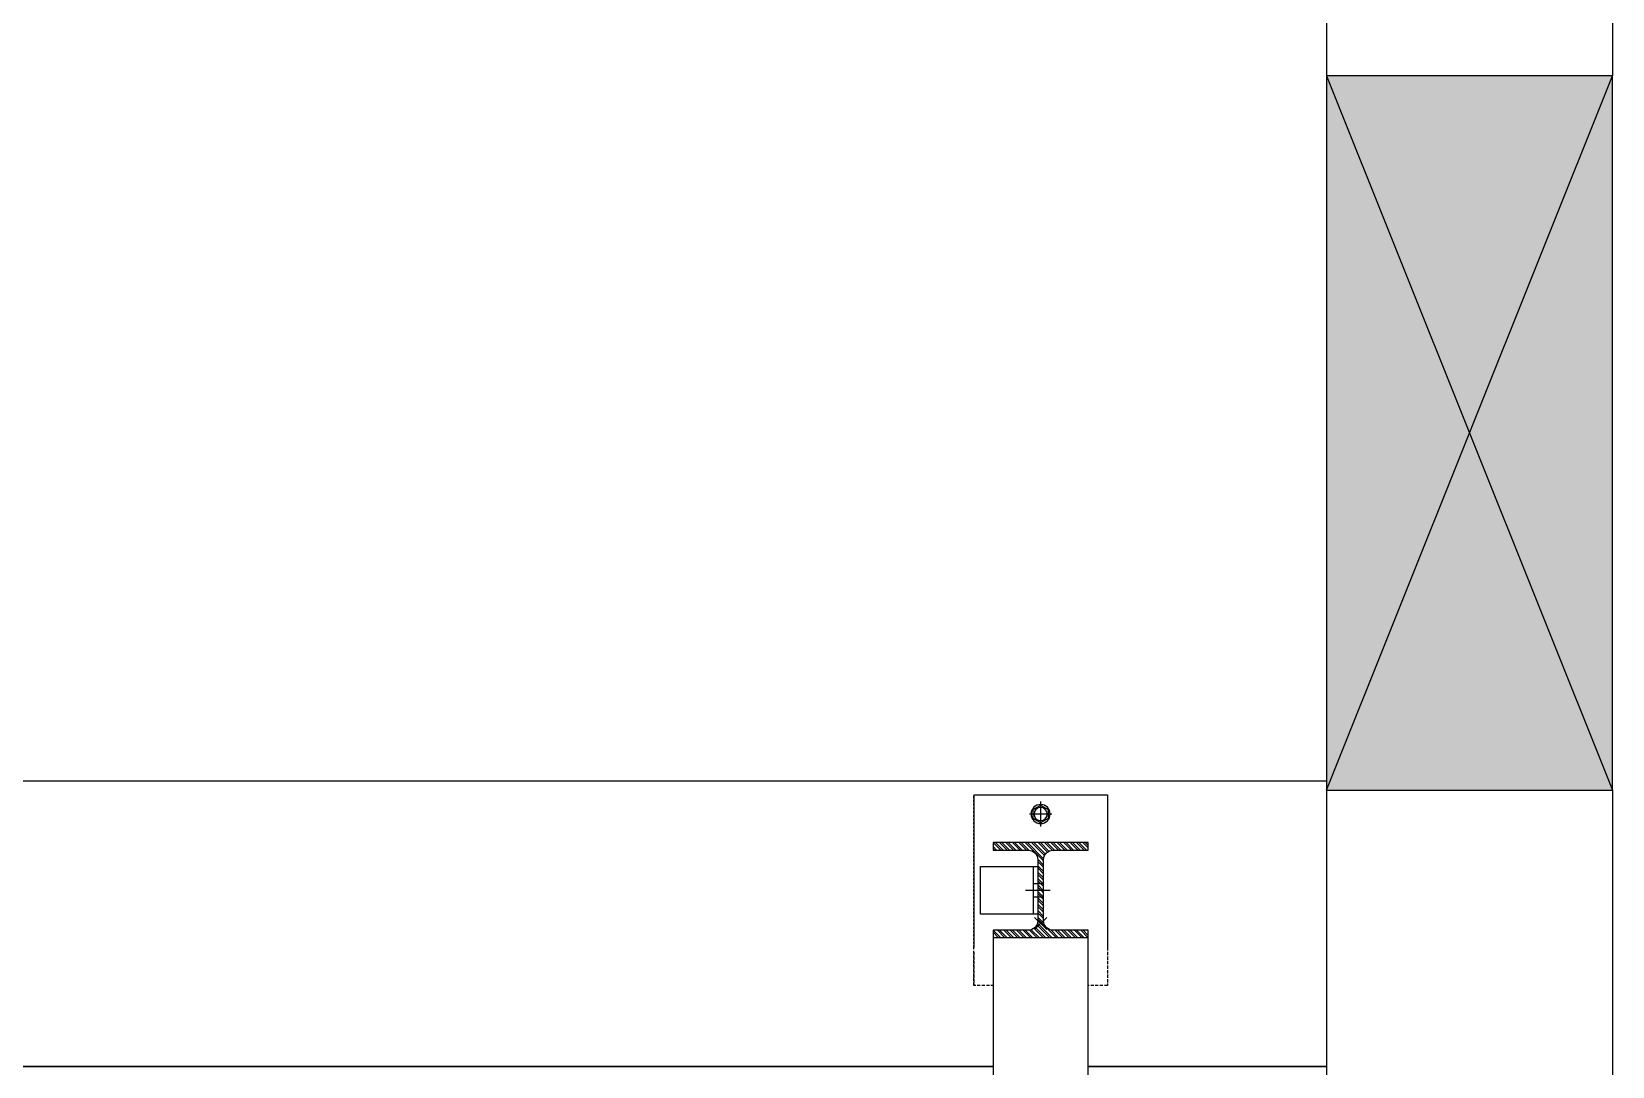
# Model space of a CAD drawing. Header units: millimetres. Extents: x 2519235 to 7246330, y 25937 to 201821.
# Drawn here: x 2743235 to 2744894, y 74364 to 75450 of the extents above; entities that cross this region are included whole.
import ezdxf

# ---------------------------------------------------------------- set-up
doc = ezdxf.new("R2010")
doc.units = ezdxf.units.MM
doc.set_wipeout_variables(frame=1)
for name, pattern in [('DXK_LINE_DOT2', [3.9198, 1.9599, -1.9599]), ('HIDDEN2', [4.7625, 3.175, -1.5875]), ('Xref-PLAN-106.940$0$CENTER2', [28.575, 19.05, -3.175, 3.175, -3.175])]:
    doc.linetypes.add(name, pattern=pattern)
for name, color, linetype in [('000 - CONCRETE_COL_CUT_COLOR_1', 7, 'Continuous'), ('000 - CONCRETE_COL_CUT_COLOR_5', 7, 'Continuous'), ('000 - CONCRETE_COL_HATCH_', 7, 'Continuous'), ('000 - CONCRETE_COL_WIPEOUT_', 7, 'Continuous'), ('000 - STRUCTURE_STEEL_FRAMING_CUT_COLOR_1', 7, 'Continuous'), ('_BOLT-M10', 7, 'Continuous'), ('_C-SC', 7, 'Continuous'), ('_Hatch', 7, 'Continuous'), ('_RCW03', 7, 'Continuous'), ('Xref-PLAN-106.940$0$_Beam', 7, 'Continuous'), ('Xref-PLAN-106.940$0$_Col', 7, 'Xref-PLAN-106.940$0$CENTER2'), ('Xref-PLAN-106.940$0$_PP-Dim', 7, 'Continuous')]:
    doc.layers.add(name, color=color, linetype=linetype)
doc.layers.add('Xref-PLAN-106.940$0$_VP', color=7, linetype='Continuous', plot=False)

# ---------------------------------------------------------------- blocks, each defined once
blk = doc.blocks.new('*U2097')
at = {"layer": '000 - CONCRETE_COL_HATCH_'}
h = blk.add_hatch(dxfattribs=at)
h.set_pattern_fill('AR-CONC', scale=0.04)
h.set_pattern_definition([(50, (600, -815206.8257), (7.28738676, -0.63756342), [0.762, -8.382]), (355, (600, -815206.826), (-1.40973686, 7.64227381), [0.6096, -6.70562337]), (100.4514447, (600.607, -815206.879), (5.877649884, 7.004710076), [0.64760035, -7.123609784]), (46.1842, (600, -815204.794), (10.84316164, -1.68169312), [1.143, -12.573]), (96.6355576, (600.904, -815204.934), (9.49616536, 9.89704498), [0.97140093, -10.68542433]), (351.1841512, (600, -815204.794), (9.49616536, 9.89704498), [0.91439868, -10.05838928]), (21, (601.016, -815205.3017), (6.06457565, -4.090607927), [0.762, -8.382]), (326, (601.016, -815205.302), (2.472081134, 7.367518645), [0.6096, -6.7056]), (71.451445, (601.5214, -815205.6426), (8.53665677, 3.276910755), [0.64760035, -7.123597504]), (37.5, (600, -815206.8257), (0.12354413, 3.382201555), [0, -6.62432, 0, -6.8072, 0, -6.731]), (7.5, (600, -815206.8257), (2.6727865, 4.007222993), [0, -3.88112, 0, -6.47192, 0, -2.5654]), (327.5, (597.7343, -815206.8257), (5.423623807, -0.22914976), [0, -2.54, 0, -7.9248, 0, -10.5156]), (317.5, (596.7183, -815206.8257), (5.925167255, 1.01705964), [0, -3.302, 0, -5.26288, 0, -7.4676])])
h.paths.add_polyline_path([(0, 0), (300, 0), (300, 750), (0, 750)])
at = {"layer": '000 - CONCRETE_COL_CUT_COLOR_1', "color": 7, "lineweight": -2}
blk.add_lwpolyline([(0, 0), (300, 0), (300, 750), (0, 750), (0, 750), (0, 750), (0, 750), (0, 750), (0, 750), (0, 750), (0, 750), (0, 750), (0, 750), (0, 750), (0, 750), (0, 750), (0, 750), (0, 750), (0, 750), (0, 750), (0, 750), (0, 750), (0, 750), (0, 750), (0, 750), (0, 750), (0, 750), (0, 750), (0, 750), (0, 750), (0, 750), (0, 750), (0, 750), (0, 750), (0, 750), (0, 750), (0, 750), (0, 750), (0, 750), (0, 750), (0, 750), (0, 750), (0, 750), (0, 750), (0, 750), (0, 750), (0, 750), (0, 750)], close=True, dxfattribs=at)
blk = doc.blocks.new('Xref-PLAN-106.940')
at = {"layer": 'Xref-PLAN-106.940$0$_Beam', "color": 7}
for p, q in [((145669.2, 15233.4), (145669.2, 11098.4)), ((145969.2, 15233.4), (145969.2, 11098.4)), ((145669.2, 10348.4), (145669.2, 6933.4)), ((145969.2, 10348.4), (145969.2, 6933.4))]:
    blk.add_line(p, q, dxfattribs=at)
at = {"layer": 'Xref-PLAN-106.940$0$_Col', "color": 7}
blk.add_lwpolyline([(145669.2, 10348.4), (145969.2, 10348.4), (145969.2, 11098.4), (145669.2, 11098.4)], close=True, dxfattribs=at)
at = {"layer": 'Xref-PLAN-106.940$0$_PP-Dim', "color": 7}
for p, q in [((140694.2, 10358.4), (145669.2, 10358.4)), ((140694.2, 10058.4), (145669.2, 10058.4))]:
    blk.add_line(p, q, dxfattribs=at)
at = {"layer": 'Xref-PLAN-106.940$0$_VP', "color": 7}
for p, q in [((145669.2, 11098.4), (145969.2, 10348.4)), ((145669.2, 10348.4), (145969.2, 11098.4))]:
    blk.add_line(p, q, dxfattribs=at)
blk = doc.blocks.new('_C-SC')
at = {"layer": '_Hatch'}
h = blk.add_hatch(dxfattribs=at)
h.set_pattern_fill('STEEL', scale=1.5)
h.set_pattern_definition([(45, (-1941.0177, -2436.031), (-3.367596, 3.367596), []), (45, (-1941.0177, -2433.6497), (-3.367596, 3.367596), [])])
h.paths.add_polyline_path([(3, 67), (3, 3, 0.414214), (13, -7), (50, -7), (50, -15), (-50, -15), (-50, -7), (-13, -7, 0.414214), (-3, 3), (-3, 67, 0.414214), (-13, 77), (-50, 77), (-50, 85), (50, 85), (50, 77), (13, 77, 0.414214)])
at = {"color": 7, "linetype": 'Continuous'}
for p, q in [((70, 135), (-70, 135)), ((-70, 135), (-70, -25)), ((70, 135), (70, -25))]:
    blk.add_line(p, q, dxfattribs=at)
at = {"color": 7, "linetype": 'DXK_LINE_DOT2'}
for p, q in [((-70, 135), (-70, -25)), ((70, 135), (-70, 135)), ((70, -25), (70, 135))]:
    blk.add_line(p, q, dxfattribs=at)
at = {"color": 7, "linetype": 'HIDDEN2'}
for p, q in [((-70, -25), (-70, -65)), ((-70, -30.1), (-70, -65)), ((70, -65), (70, -25)), ((70, -30.1), (70, -65)), ((-70, -65), (70, -65)), ((-70, -65), (70, -65))]:
    blk.add_line(p, q, dxfattribs=at)
at = {"color": 7}
blk.add_lwpolyline([(-50, 85), (50, 85), (50, 77), (13, 77, 0.414214), (3, 67), (3, 3, 0.414214), (13, -7), (50, -7), (50, -15), (-50, -15), (-50, -7), (-13, -7, 0.414214), (-3, 3), (-3, 67, 0.414214), (-13, 77), (-50, 77)], format="xyb", close=True, dxfattribs=at)
for points in [[(63, 60), (3, 60), (3, 10), (63, 10)], [(63, 60), (8, 60), (8, 10), (63, 10)]]:
    blk.add_lwpolyline(points, close=True, dxfattribs=at)
at = {"layer": '_BOLT-M10', "color": 7}
for p, q in [((0, 128.1), (0, 101.9)), ((-11.7, 115), (11.7, 115)), ((16, 35), (-10, 35)), ((3, 42), (-3, 42)), ((8, 42), (3, 42)), ((3, 28), (-3, 28)), ((8, 28), (3, 28))]:
    blk.add_line(p, q, dxfattribs=at)
blk.add_lwpolyline([(-8, 110.4), (0, 105.8), (8, 110.4), (8, 119.6), (0, 124.2), (-8, 119.6)], close=True, dxfattribs=at)
for radius in [10, 6.93]:
    blk.add_circle((0, 115), radius, dxfattribs=at)
at = {"layer": 'Defpoints', "color": 7}
for p, q in [((6.4, -6.4), (-6.4, 6.4)), ((-6.4, -6.4), (6.4, 6.4))]:
    blk.add_line(p, q, dxfattribs=at)
at = {"layer": 'Defpoints', "color": 7, "linetype": 'HIDDEN2'}
for p, q in [((0, -58.1), (0, -31.9)), ((-11.7, -45), (11.7, -45))]:
    blk.add_line(p, q, dxfattribs=at)
blk.add_lwpolyline([(-8, -40.4), (0, -35.8), (8, -40.4), (8, -49.6), (0, -54.2), (-8, -49.6)], close=True, dxfattribs=at)
for radius in [10, 6.93]:
    blk.add_circle((0, -45), radius, dxfattribs=at)
blk = doc.blocks.new('*U3027')
at = {"color": 7}
blk.add_wipeout([(-50, -265), (50, -265), (50, 0), (-50, 0)], dxfattribs=at)
at = {"layer": '000 - STRUCTURE_STEEL_FRAMING_CUT_COLOR_1', "color": 7}
blk.add_lwpolyline([(-50, -265), (50, -265), (50, 0), (-50, 0)], close=True, dxfattribs=at)
blk = doc.blocks.new('W-1-PP17-ENT1_REV03_20260817-115107_UPPER_ROOF_EXPL')
at = {"layer": '_RCW03', "color": 7}
blk.add_lwpolyline([(5074.8, -12900), (10049.8, -12900), (10049.8, -13200), (5074.8, -13200)], close=True, dxfattribs=at)
at = {"color": 7}
blk.add_blockref('Xref-PLAN-106.940', (-135619.3, -23258.4), dxfattribs=at)
at = {"layer": '_C-SC', "color": 7, "xscale": -1}
blk.add_blockref('_C-SC', (9749.9, -13050), dxfattribs=at)
at = {"color": 7}
blk.add_blockref('*U3027', (9749.9, -13065), dxfattribs=at)
at = {"layer": '000 - CONCRETE_COL_CUT_COLOR_5', "color": 7}
blk.add_blockref('*U2097', (10049.8, -12910), dxfattribs=at)

msp = doc.modelspace()

# ---------------------------------------------------------------- block references
at = {"color": 7}
msp.add_blockref('W-1-PP17-ENT1_REV03_20260817-115107_UPPER_ROOF_EXPL', (2734544.161, 87563.69), dxfattribs=at)

doc.saveas('drawing.dxf')
